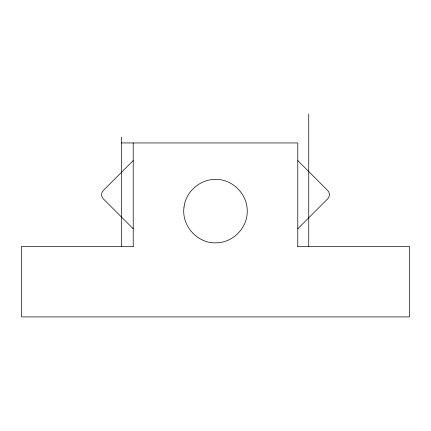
<?xml version="1.0" encoding="UTF-8"?>
<svg xmlns="http://www.w3.org/2000/svg" width="431" height="431" viewBox="0 0 431 431"><rect width="100%" height="100%" fill="white"/><g stroke="black" fill="none" stroke-linecap="round" stroke-linejoin="round"><path stroke-width="0.65" d="M133.217 160.58L103.284 190.513C101.021 192.695 101.021 196.644 103.284 198.826L133.217 228.759M297.783 228.759L327.716 198.826C329.979 196.644 329.979 192.695 327.716 190.513L297.783 160.58M121.461 142.947L297.783 142.947L297.783 246.602M133.217 246.387L21.55 246.387L21.55 316.914L409.45 316.914L409.45 246.387L297.783 246.387M308.741 114.086L308.741 246.387M133.217 142.947L133.217 246.602M121.461 137.069L121.461 246.387M184.021 207.095C181.252 225.354 197.037 243.289 215.5 242.863C231.98 243.127 246.774 228.947 247.211 212.472C248.17 196.019 234.631 180.637 218.194 179.501C201.794 177.841 185.853 190.717 184.021 207.095"/></g></svg>
